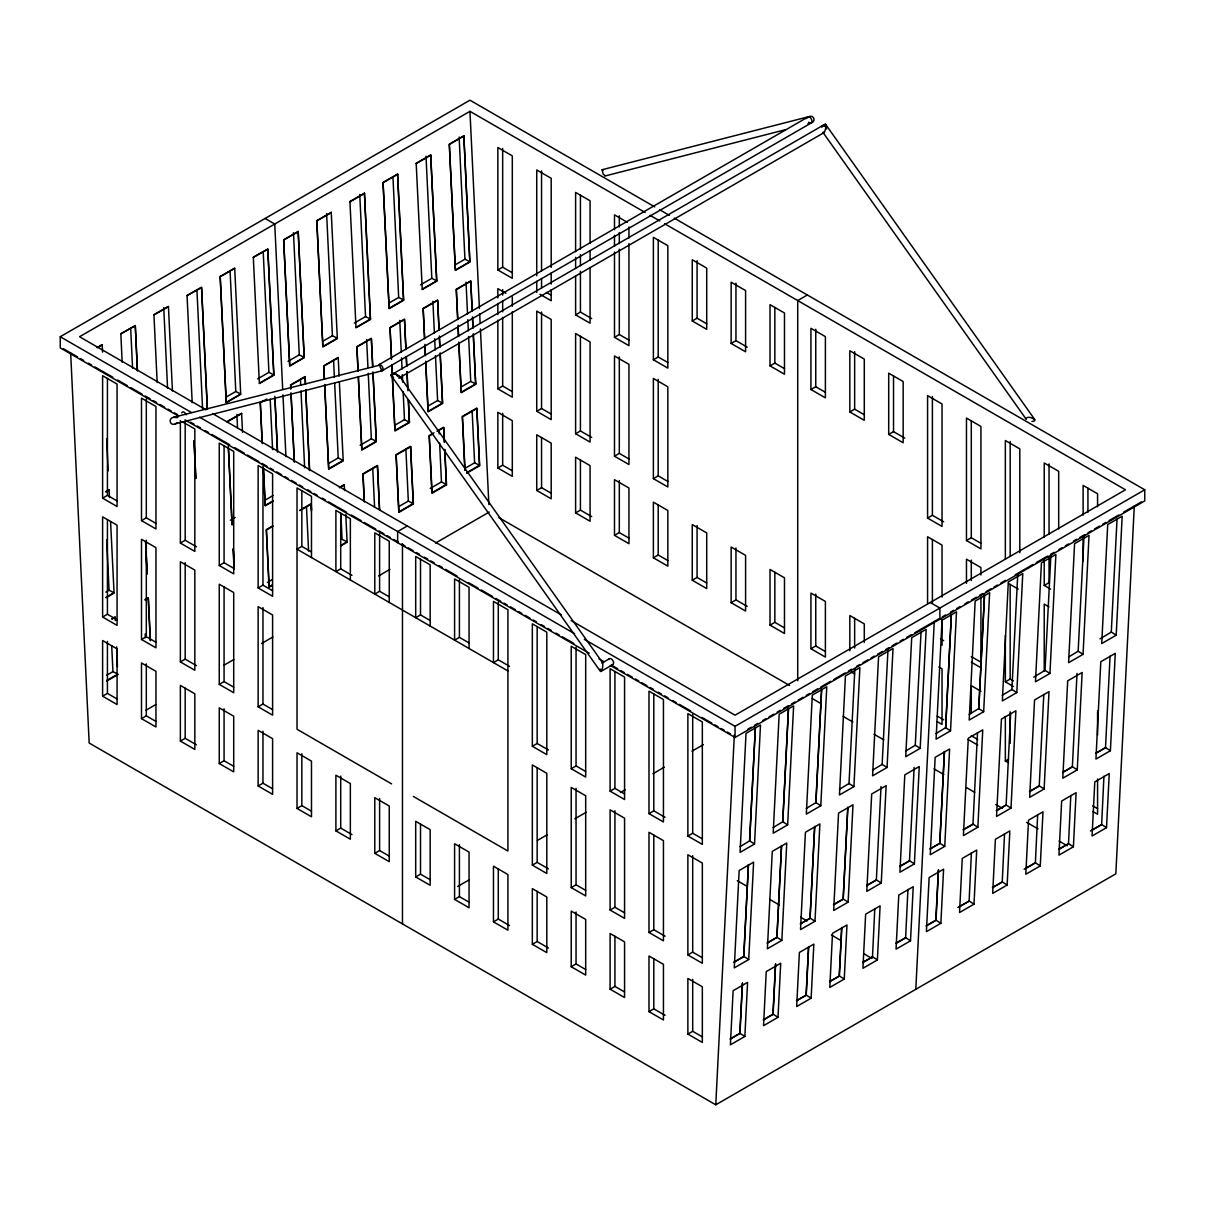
<?xml version="1.0" encoding="UTF-8"?>
<svg xmlns="http://www.w3.org/2000/svg" width="1205" height="1205" viewBox="0 0 1205 1205"><rect width="100%" height="100%" fill="white"/><g stroke="black" fill="none" stroke-linecap="round" stroke-linejoin="round"><path stroke-width="1.5" d="M600.105 669.016L600.888 671.486L612.908 664.542M70.658 352.96L89.17 743.033L715.77 1104.804L734.327 735.05M730.335 1038.876L739.975 1033.318L742.506 982.964M734.191 961.952L743.831 956.393L748.441 864.648M749.6 841.165L755.324 727.458M742.37 983.205L739.81 1033.544L730.17 1039.102M748.395 864.934L743.726 956.65L734.086 962.208M739.96 846.738L749.631 840.864L755.384 727.79M744.856 1036.451L747.582 982.361L733.122 990.721L730.396 1044.81L744.856 1036.451L739.975 1033.318M748.727 959.526L753.607 862.178L739.147 870.522L734.267 967.886L748.727 959.526L743.831 956.393M754.526 844.012L760.491 725.018L746.031 733.363L740.066 852.357L754.526 844.012L749.631 840.864M763.473 1019.761L773.113 1014.188L775.628 963.834M767.329 942.822L776.969 937.264L781.578 845.518M782.738 822.036L788.462 708.329M775.493 964.075L772.932 1014.414L763.292 1019.972M781.518 845.805L776.848 937.52L767.208 943.078M773.098 827.609L782.768 821.735L788.507 708.661M777.993 1017.321L780.704 963.232L766.244 971.591L763.533 1025.681L777.993 1017.321L773.113 1014.188M781.849 940.397L786.745 843.048L772.285 851.393L767.389 948.757L781.849 940.397L776.969 937.264M787.648 824.883L793.628 705.889L779.168 714.234L773.188 833.227L787.648 824.883L782.768 821.735M796.595 1000.632L806.235 995.059L808.676 946.573M800.466 923.708L810.106 918.135L814.701 826.389M815.86 802.907L821.599 689.2M808.54 946.799L806.07 995.285L796.43 1000.843M814.655 826.675L809.986 918.391L800.346 923.949M806.22 808.48L815.905 802.62L821.644 689.531M811.131 998.192L813.842 944.117L799.382 952.462L796.671 1006.552L811.131 998.192L806.235 995.059M814.987 921.268L819.882 823.919L805.422 832.263L800.527 929.627L814.987 921.268L810.106 918.135M820.786 805.753L826.766 686.76L812.306 695.104L806.326 814.098L820.786 805.753L815.905 802.62M829.733 981.503L839.373 975.929L841.798 927.443M833.589 904.578L843.229 899.005L847.838 807.26M854.872 668.549L848.998 783.777M841.662 927.684L839.192 976.155L829.552 981.714M847.793 807.546L843.123 899.261L833.483 904.819M844.253 979.078L846.979 924.988L832.519 933.333L829.793 987.422L844.253 979.078L839.373 975.929M848.124 902.138L853.004 804.789L838.544 813.134L833.664 910.498L848.124 902.138L843.229 899.005M853.923 786.624L859.888 667.63L845.428 675.975L839.463 794.969L853.923 786.624L849.028 783.491L839.358 789.35M862.855 962.373L872.495 956.8L874.8 908.555M866.726 885.449L876.366 879.876L881.021 786.549M887.995 649.42L882.135 764.648M877.391 959.948L880.102 905.859L865.642 914.203L862.931 968.293L877.391 959.948L872.495 956.8M881.247 883.024L886.142 785.66L871.682 794.005L866.787 891.369L881.247 883.024L876.366 879.876M887.046 767.495L893.026 648.501L878.566 656.846L872.586 775.839L887.046 767.495L882.165 764.362L872.495 770.221M895.993 943.244L905.633 937.671L907.937 889.426M899.864 866.32L909.504 860.747L914.143 767.419M921.042 632.143L915.258 745.534M910.513 940.819L913.239 886.729L898.779 895.074L896.053 949.163L910.513 940.819L905.633 937.671M914.384 863.895L919.264 766.531L904.804 774.875L899.924 872.239L914.384 863.895L909.504 860.747M920.183 748.365L926.163 629.371L911.703 637.716L905.723 756.71L920.183 748.365L915.303 745.232L905.618 751.092M915.8 989.305L934.267 621.449M926.344 925.726L935.984 920.153L938.514 869.799M930.2 848.787L939.84 843.229L944.449 751.483M945.609 728.001L951.332 614.294M938.379 870.04L935.818 920.379L926.178 925.937M944.404 751.769L939.734 843.485L930.094 849.043M935.969 733.574L945.639 727.7L951.393 614.625M940.864 923.286L943.59 869.197L929.13 877.556L926.404 931.646L940.864 923.286L935.984 920.153M944.735 846.362L949.615 749.013L935.155 757.358L930.275 854.722L944.735 846.362L939.84 843.229M950.534 730.848L956.499 611.854L942.039 620.198L936.074 739.192L950.534 730.848L945.639 727.7M957.87 907.516L969.121 901.024L971.411 852.763M963.337 829.658L972.977 824.1L977.526 732.64M978.746 708.871L984.47 595.165M969.106 714.445L978.776 708.57L984.515 595.496M974.002 904.157L976.713 850.067L962.253 858.427L959.542 912.516L974.002 904.157L969.121 901.024M977.858 827.233L982.753 729.884L968.293 738.228L963.398 835.592L977.858 827.233L972.977 824.1M983.657 711.718L989.636 592.724L975.176 601.069L969.197 720.063L983.657 711.718L978.776 708.57M992.604 887.467L1002.244 881.894L1004.548 833.634M996.475 810.543L1006.115 804.97L1010.664 713.511M1017.743 574.514L1011.869 689.742M1007.139 885.042L1009.85 830.953L995.39 839.298L992.679 893.387L1007.139 885.042L1002.244 881.894M1010.995 808.103L1015.89 710.754L1001.43 719.099L996.535 816.463L1010.995 808.103L1006.115 804.97M1016.794 692.589L1022.774 573.595L1008.314 581.94L1002.334 700.933L1016.794 692.589L1011.914 689.456L1002.229 695.315M1024.13 869.257L1035.381 862.765L1037.671 814.52M1029.597 791.414L1039.237 785.841L1043.801 694.381M1050.88 555.385L1045.006 670.613M1040.261 865.913L1042.988 811.824L1028.528 820.168L1025.801 874.258L1040.261 865.913L1035.381 862.765M1044.133 788.974L1049.013 691.625L1034.553 699.969L1029.673 797.333L1044.133 788.974L1039.237 785.841M1049.932 673.459L1055.896 554.466L1041.436 562.81L1035.472 681.804L1049.932 673.459L1045.036 670.326L1033.754 677.12M1058.864 849.209L1068.504 843.636L1070.808 795.39M1062.735 772.285L1072.375 766.711L1077.029 673.384M1084.003 536.255L1078.144 651.498M1073.399 846.784L1076.11 792.694L1061.65 801.039L1058.939 855.128L1073.399 846.784L1068.504 843.636M1077.255 769.859L1082.15 672.495L1067.69 680.84L1062.795 778.204L1077.255 769.859L1072.375 766.711M1083.054 654.33L1089.034 535.336L1074.574 543.681L1068.594 662.675L1083.054 654.33L1078.174 651.197L1068.504 657.056M1090.389 830.998L1101.641 824.506L1103.946 776.261M1095.872 753.155L1105.512 747.582L1110.061 656.138M1117.05 518.978L1111.266 632.369M1106.521 827.654L1109.248 773.565L1094.788 781.909L1092.061 835.999L1106.521 827.654L1101.641 824.506M1110.392 750.73L1115.273 653.366L1100.813 661.711L1095.932 759.075L1110.392 750.73L1105.512 747.582M1116.191 635.201L1122.171 516.207L1107.711 524.552L1101.732 643.545L1116.191 635.201L1111.311 632.068L1100.029 638.861M1134.297 505.949L1115.83 873.821L715.77 1104.804M604.925 175.448L603.133 174.092L602.123 169.724L808.917 116.644C813.571 114.445 816.327 121.148 811.462 122.85L381.985 370.794L175.418 423.814C169.98 426.48 167.811 418.391 173.505 417.322L380.102 365.025M1025.967 418.722C1027.865 414.475 1040.141 421.163 1031.947 421.449M379.274 364.513L381.789 370.839L382.015 369.468M823.828 126.194L825.561 124.296L1034.899 419.747M824.958 124.22L390.857 375.056L600.316 671.275M399.578 377.677C400.196 374.424 393.658 373.58 391.188 374.665M805.919 118.602L808.917 116.644M601.867 663.172L609.504 658.638M600.888 671.486L602.666 667.54L602.801 663.021L399.653 376.322M177.527 422.594L175.418 423.814M178.506 416.147L60.25 347.868L60.25 336.737L469.95 100.196L654.752 206.899M645.187 212.502L469.95 111.327L79.53 336.737L206.085 409.805M97.289 347.371L102.184 344.615L102.546 352.131M122.157 362.253L120.846 333.845L135.306 325.486L137.46 370.583M172.436 391.007L168.444 306.356L153.924 314.671L157.177 382.482M187.046 295.541L201.581 287.242L207.365 409.369L201.521 287.528L187.046 295.541L192.197 402.726M220.184 276.427L234.704 268.113L240.714 394.336L226.254 402.681L220.184 276.427L226.224 402.35L240.684 394.005L235.803 391.505L226.163 397.063M253.306 257.298L267.841 248.983L273.851 375.207L259.391 383.551L253.306 257.298L267.781 249.269L273.821 374.875L259.361 383.22M298.192 231.45L283.657 239.765L289.742 366.034L304.202 357.689L298.192 231.45L304.157 357.343L289.697 365.702L283.672 240.096L298.132 231.737M331.315 212.321L316.795 220.636L322.865 346.904L337.325 338.56L331.255 212.291M364.452 193.192L349.932 201.506L356.002 327.775L370.462 319.43L364.452 193.192L370.432 319.099L355.972 327.444M397.59 174.077L383.054 182.392L389.14 308.646L403.6 300.301L397.59 174.077L403.555 299.97L389.095 308.314L383.07 182.708L397.53 174.364M430.712 154.948L416.192 163.262L422.262 289.516L436.722 281.172L430.712 154.948L436.692 280.84L422.232 289.185M463.85 135.819L449.314 144.133L455.4 270.387L469.86 262.042L463.85 135.819L469.83 261.711L455.37 270.056L449.329 144.449L463.789 136.105M97.304 347.688L102.124 344.901M153.939 315.002L168.399 306.657M220.199 276.743L234.659 268.399M331.27 212.622L316.81 220.967L322.835 346.573L337.295 338.228L332.414 335.713L322.774 341.286M349.947 201.838L364.407 193.493M416.207 163.579L430.667 155.234M257.689 378.867L268.926 372.375L273.821 374.875M288.025 361.334L299.277 354.842L304.157 357.343M354.3 323.091L365.537 316.584L370.432 319.099M389.034 303.027L398.674 297.454L403.555 299.97M420.56 284.832L431.812 278.34L436.692 280.84M455.294 264.769L464.934 259.211L469.83 261.711M105.859 491.58L109.068 489.727L109.474 497.56M227.127 421.569L241.587 413.21L242.536 432.294M263.473 400.572L260.265 402.44L262.223 443.636M105.904 491.926L109.113 490.074M227.188 421.901L241.648 413.556M266.742 399.066L260.31 402.786L262.208 442.13M338.259 357.78L323.799 366.124L324.431 379.244M102.606 498.162L117.066 506.507L117.066 384.064L102.606 375.719L102.606 498.162L107.426 495.376L117.066 500.949M497.846 269.965L512.306 278.325L512.306 155.882L497.846 147.522L497.846 269.965L502.666 267.194L512.306 272.752M379.033 364.648L808.013 116.975M141.497 520.605L155.957 528.95L155.957 406.507L141.497 398.162L141.497 520.605L146.317 517.819L155.957 523.392M398.81 378.114L824.536 132.324M180.373 420.605L180.373 543.063L185.193 540.277L196.445 546.769M575.613 275.915L575.613 314.867L580.433 312.08L591.685 318.572M105.859 592.092L109.068 590.224L113.948 592.74L105.919 597.364M230.351 520.214L235.171 517.427M265.085 500.15L273.128 495.511M328.573 463.503L338.213 457.93L343.094 460.446L328.634 468.79L324.642 384.516M360.099 445.308L371.336 438.801L376.231 441.316L372.932 372.014M394.833 425.245L404.473 419.686L409.354 422.187L408.299 399.714M427.971 406.115L437.611 400.557L442.491 403.057L440.187 354.36M461.093 386.986L470.733 381.428L475.629 383.928L473.309 335.231M273.189 500.798L265.16 505.437L263.383 467.977M376.231 441.316L361.771 449.661L358.307 376.623M409.354 422.187L394.894 430.531L391.791 364.979M442.491 403.057L428.031 411.402L425.726 362.705M475.629 383.928L461.169 392.273L458.849 343.576M106.04 597.755L114.068 593.116L110.574 521.569M273.309 501.19L265.266 505.829L263.473 468.353M102.606 617.035L117.066 625.38L117.066 525.199L102.606 516.855L102.606 617.035L107.426 614.249L117.066 619.807M497.846 320.199L497.846 388.838L502.666 386.052L512.306 391.625M111.884 618.752L115.108 616.9L115.273 620.59M145.022 599.623L148.23 597.77L150.248 640.217M272.722 525.892L266.305 529.598L269.016 586.82L272.225 584.967M299.864 510.227L311.116 503.735L311.462 511.116M339.418 487.377L344.238 484.606L344.645 490.54M433.996 432.776L429.176 435.562L431.887 492.785L446.347 484.44L444.69 449.36M437.204 430.923L443.636 427.218L444.344 441.979M112.02 619.144L115.228 617.291M145.157 600.015L148.366 598.162L150.414 640.638M272.857 526.284L266.441 529.989L269.182 587.242L272.405 585.389M300 510.619L311.236 504.127L311.508 509.67M339.554 487.784L344.374 484.997M432.52 434.101L429.311 435.954L432.068 493.207L446.528 484.862L444.841 449.766M437.34 431.315L443.771 427.609L444.479 442.386M219.25 565.507L233.71 573.851L233.71 451.408L219.25 443.063L219.25 565.507L224.07 562.72L233.71 568.293M614.49 251.981L614.49 337.31L619.31 334.538L628.95 340.096M311.477 551.965L301.837 546.392L297.017 549.179L507.923 670.944M692.257 320.982L706.717 329.342L706.717 268.113L692.257 259.768L692.257 320.982L697.077 318.21L706.717 323.768M141.497 639.478L155.957 647.823L155.957 547.642L141.497 539.298L141.497 639.478L146.317 636.692L155.957 642.265M536.737 411.282L551.197 419.641L551.197 319.461L536.737 311.101L536.737 411.282L541.557 408.51L551.197 414.068M106.507 675.327L112.939 671.622L117.819 674.122L106.567 680.614M267.344 582.467L272.164 579.68M398.689 506.627L408.329 501.069L413.225 503.57L410.498 446.347L396.038 454.692L398.765 511.914L413.225 503.57M430.215 488.432L441.467 481.94L446.347 484.44M464.964 468.368L474.604 462.81L479.485 465.311L476.773 408.088L462.313 416.433L464.844 469.965M258.141 587.95L272.601 596.294L272.601 473.851L258.141 465.507L258.141 587.95L262.961 585.163L272.601 590.736M653.381 359.768L667.841 368.112L667.841 245.669L653.381 237.325L653.381 359.768L658.201 356.981L667.841 362.539M340.533 545.534L346.965 541.828L342.069 539.328L340.849 513.481M466.636 472.737L479.485 465.311M106.748 681.021L117.985 674.529M340.699 545.955L347.13 542.235L345.79 514.535M466.802 473.143L479.65 465.733L476.909 408.48L462.449 416.825L465.025 470.387M102.606 696.189L117.066 704.533L117.066 648.877L102.606 640.533L102.606 696.189L107.426 693.402L117.066 698.975M497.846 467.992L512.306 476.352L512.306 420.681L497.846 412.336L497.846 467.992L502.666 465.22L512.306 470.778M407.29 525.967L397.65 531.541L397.65 542.672L398.478 542.19L393.598 539.388M797.71 300.557L807.35 294.999M351.965 575.342L340.714 568.85L335.894 571.622L335.894 510.408L350.354 518.752L350.354 579.982M731.134 343.44L745.594 351.785L745.594 290.556L731.134 282.211L731.134 343.44L735.954 340.654L747.205 347.145M180.373 661.922L194.833 670.281L194.833 570.086L180.373 561.741L180.373 661.922L185.193 659.15L196.445 665.642M575.613 433.74L590.073 442.084L590.073 341.904L575.613 333.559L575.613 433.74L580.433 430.953L591.685 437.445M145.986 710.227L155.746 704.594M224.07 665.145L233.83 659.512M261.485 643.545L272.872 636.978M378.611 575.93L389.998 569.347M435.547 543.048L489.23 512.065M141.497 718.632L155.957 726.976L155.957 671.321L141.497 662.976L141.497 718.632L146.317 715.845L155.957 721.418M536.737 490.45L551.197 498.795L551.197 443.139L536.737 434.794L536.737 490.45L541.557 487.663L551.197 493.222M389.245 596.852L379.605 591.293L374.785 594.08L374.785 532.851L389.245 541.196L389.245 602.425M770.025 365.883L784.485 374.228L784.485 313.014L770.025 304.669L770.025 365.883L774.845 363.097L784.485 368.67M219.25 684.38L233.71 692.724L233.71 592.544L219.25 584.199L219.25 684.38L224.07 681.593L233.71 687.151M614.49 456.183L628.95 464.527L628.95 364.347L614.49 356.002L614.49 456.183L619.31 453.396L628.95 458.969M180.373 741.075L194.833 749.435L194.833 693.779L180.373 685.419L180.373 741.075L185.193 738.304L196.445 744.795M575.613 512.893L590.073 521.238L590.073 465.582L575.613 457.237L575.613 512.893L580.433 510.107L591.685 516.599M258.141 706.823L272.601 715.168L272.601 614.987L258.141 606.642L258.141 706.823L262.961 704.036L272.601 709.609M653.381 478.626L667.841 486.986L667.841 386.805L653.381 378.445L653.381 478.626L658.201 475.855L667.841 481.413M430.155 620.485L420.515 614.912L415.695 617.698L415.695 556.484L430.155 564.829L430.155 626.043M810.935 389.516L825.395 397.861L825.395 336.632L810.935 328.287L810.935 389.516L815.755 386.73L825.395 392.288M219.25 763.533L233.71 771.878L233.71 716.222L219.25 707.877L219.25 763.533L224.07 760.747L233.71 766.32M614.49 535.336L628.95 543.696L628.95 488.025L614.49 479.68L614.49 535.336L619.31 532.565L628.95 538.123M469.046 642.928L459.406 637.37L454.586 640.156L454.586 578.927L469.046 587.272L469.046 648.501M849.826 411.959L864.286 420.304L864.286 359.09L849.826 350.73L849.826 411.959L854.646 409.173L864.286 414.746M258.141 785.976L272.601 794.321L272.601 738.665L258.141 730.32L258.141 785.976L262.961 783.19L272.601 788.763M653.381 557.794L667.841 566.139L667.841 510.483L653.381 502.139L653.381 557.794L658.201 555.008L667.841 560.566M509.534 666.305L498.283 659.813L493.463 662.599L493.463 601.37L507.923 609.73L507.923 851.031L413.345 796.43M888.703 434.402L903.163 442.762L903.163 381.533L888.703 373.189L888.703 434.402L893.523 431.631L904.774 438.123M297.017 808.419L311.477 816.779L311.477 761.123L297.017 752.764L297.017 808.419L301.837 805.648L311.477 811.206M692.257 580.238L706.717 588.582L706.717 532.926L692.257 524.582L692.257 580.238L697.077 577.451L706.717 583.024M335.894 830.878L350.354 839.222L350.354 783.566L335.894 775.222L335.894 830.878L340.714 828.091L351.965 834.583M731.134 602.681L745.594 611.025L745.594 555.369L731.134 547.025L731.134 602.681L735.954 599.894L747.205 606.401M532.339 746.272L546.799 754.616L546.799 632.173L532.339 623.829L532.339 746.272L537.159 743.485L548.411 749.977M927.579 518.075L942.039 526.419L942.039 403.976L927.579 395.632L927.579 518.075L932.399 515.288L943.651 521.795M374.785 853.321L389.245 861.665L389.245 806.009L374.785 797.665L374.785 853.321L379.605 850.534L389.245 856.107M770.025 625.139L784.485 633.484L784.485 577.828L770.025 569.468L770.025 625.139L774.845 622.352L784.485 627.91M571.23 768.715L585.69 777.059L585.69 654.616L571.23 646.272L571.23 768.715L576.05 765.928L585.69 771.501M966.47 540.533L980.93 548.878L980.93 426.434L966.47 418.075L966.47 540.533L971.29 537.746L980.93 543.304M415.695 876.954L430.155 885.298L430.155 829.642L415.695 821.298L415.695 876.954L420.515 874.167L430.155 879.725M810.935 648.757L825.395 657.102L825.395 601.446L810.935 593.101L810.935 648.757L815.755 645.97L825.395 651.543M610.107 791.158L624.567 799.517L624.567 677.059L610.107 668.715L610.107 791.158L614.927 788.386L624.567 793.944M457.719 886.458L469.107 879.876M537.43 840.427L547.191 834.794M574.845 818.828L586.233 812.26M620.394 792.529L625.274 789.712M652.929 773.746L664.317 767.178M691.971 751.212L703.359 744.63M584.335 639.313L735.05 726.329L1144.75 489.787L1144.75 500.919L735.05 737.46L610.302 665.446M748.004 729.04L751.242 727.172M754.481 725.289L757.719 723.422M762.584 720.62L765.823 718.752M769.061 716.885L773.911 714.083M777.15 712.2L780.388 710.332M783.627 708.465L788.492 705.663M791.73 703.795L794.969 701.928M798.207 700.06L803.057 697.243M806.296 695.375L809.534 693.508M812.773 691.64L817.638 688.838M820.876 686.971L830.591 681.352M833.83 679.484L845.157 672.947M848.395 671.08L851.634 669.197M856.499 666.395L859.737 664.527M862.976 662.66L867.826 659.858M871.064 657.99L874.303 656.107M877.541 654.24L882.406 651.438M885.645 649.57L888.883 647.703M892.122 645.835L896.972 643.033M900.21 641.15L903.449 639.283M906.687 637.415L911.552 634.613M914.791 632.745L939.072 618.722L939.9 619.189L939.9 608.058L930.26 602.5M942.31 616.855L945.548 614.987M950.414 612.17L953.652 610.302M956.89 608.435L960.129 606.567M964.994 603.765L968.233 601.898M971.471 600.015L976.321 597.213M979.56 595.345L982.798 593.478M986.036 591.61L990.902 588.808M994.14 586.94L997.379 585.058M1000.617 583.19L1005.467 580.388M1015.182 574.785L1033.001 564.497M1036.24 562.63L1047.567 556.077M1050.805 554.21L1054.044 552.342M1058.909 549.54L1062.147 547.673M1065.386 545.805L1068.624 543.922M1073.474 541.12L1076.713 539.253M1079.951 537.385L1084.816 534.583M1088.055 532.715L1091.293 530.848M1094.532 528.965L1099.382 526.163M1102.62 524.296L1105.859 522.428M1109.097 520.56L1118.812 514.942M1123.678 512.14L1141.481 501.867M454.586 899.397L469.046 907.742L469.046 852.086L454.586 843.741L454.586 899.397L459.406 896.61L469.046 902.184M532.339 865.13L546.799 873.489L546.799 773.309L532.339 764.949L532.339 865.13L537.159 862.358L548.411 868.85M648.983 813.616L663.443 821.961L663.443 699.518L648.983 691.173L648.983 813.616L653.803 810.829L665.055 817.321M1044.223 559.451L1044.223 585.419L1049.043 582.633L1049.043 556.665M493.463 921.84L507.923 930.2L507.923 874.544L493.463 866.184L493.463 921.84L498.283 919.069L509.534 925.561M571.23 887.588L585.69 895.933L585.69 795.752L571.23 787.407L571.23 887.588L576.05 884.801L585.69 890.375M687.874 836.059L702.334 844.404L702.334 721.961L687.874 713.616L687.874 836.059L692.694 833.273L702.334 838.846M532.339 944.298L546.799 952.643L546.799 896.987L532.339 888.642L532.339 944.298L537.159 941.512L548.411 948.004M610.107 910.031L624.567 918.376L624.567 818.195L610.107 809.85L610.107 910.031L614.927 907.245L624.567 912.818M1005.347 635.457L1005.347 681.849L1010.167 679.063L1013.375 680.915M571.23 966.741L585.69 975.086L585.69 919.43L571.23 911.085L571.23 966.741L576.05 963.955L585.69 969.528M648.983 932.474L663.443 940.834L663.443 840.653L648.983 832.293L648.983 932.474L653.803 929.703L665.055 936.195M610.107 989.185L624.567 997.544L624.567 941.873L610.107 933.529L610.107 989.185L614.927 986.413L624.567 991.971M1005.347 716.478L1005.347 761.003L1008.555 759.15M687.874 954.932L702.334 963.277L702.334 863.096L687.874 854.752L687.874 954.932L692.694 952.146L702.334 957.719M866.606 885.69L876.246 880.132M899.743 866.561L909.383 861.003M963.217 829.914L972.857 824.356M996.354 810.784L1005.994 805.226M1029.492 791.655L1039.132 786.097M1062.614 772.526L1072.254 766.967M1095.752 753.396L1105.392 747.838M648.983 1011.643L663.443 1019.987L663.443 964.331L648.983 955.987L648.983 1011.643L653.803 1008.856L665.055 1015.348M687.874 1034.086L702.334 1042.43L702.334 986.775L687.874 978.43L687.874 1034.086L692.694 1031.299L702.334 1036.872M862.69 962.584L872.33 957.026M895.827 943.455L905.467 937.897M959.301 906.808L968.941 901.25M992.438 887.678L1002.078 882.12M1025.56 868.549L1035.2 862.991M1058.698 849.42L1068.338 843.862M1091.835 830.29L1101.475 824.732M811.462 122.85L807.952 123.558M604.759 176.066L784.847 129.854M173.505 417.322L177.858 417.593M602.123 169.724L602.982 170.387M393.538 377.466L391.113 376.02M120.786 333.8L135.261 325.787L137.415 370.779M659.632 209.715L669.362 215.334M674.243 218.15L1144.75 489.787M650.052 215.318L659.798 220.937M664.663 223.753L1125.47 489.787L735.05 715.198L571.17 620.59M627.353 222.292L614.49 214.867L614.49 229.718M546.377 292.423L551.197 295.195M539.945 294.276L551.197 300.768L551.197 289.637M575.613 314.867L590.073 323.211L590.073 267.555M614.49 337.31L628.95 345.669L628.95 243.621M1044.223 585.419L1050.655 589.14M505.889 293.297L497.846 288.658L497.846 297.936M1008.555 583.521L1018.195 589.079M1049.043 606.898L1044.223 604.112L1044.223 670.899M265.1 218.466L274.74 224.04L282.693 389.305M940.442 638.801L943.651 640.653M971.29 656.62L980.93 662.178M497.846 388.838L512.306 397.183L512.306 311.854M971.29 662.178L980.93 667.751L980.93 597.243M1005.347 681.849L1013.375 686.489M938.831 666.937L942.039 668.79L942.039 724.446L937.219 721.675M980.93 691.248L971.29 685.675L971.29 713.511M937.219 716.101L943.651 719.807M971.29 735.773L977.707 739.478M1092.754 805.889L1097.574 808.676M851.423 672.134L854.646 673.987M968.067 739.478L977.707 745.052M1005.347 761.003L1008.555 762.855M1092.754 811.462L1097.574 814.249L1097.574 778.987M498.975 517.683L789.591 685.479M812.321 698.599L820.439 703.283M843.169 716.403L852.914 722.036M874.017 734.222L883.762 739.84M934.086 768.895L943.831 774.529M966.561 787.648L974.679 792.333M995.782 804.518L1002.274 808.269M1026.63 822.322L1038.002 828.889M1059.105 841.075L1067.223 845.759M212.577 413.556L561.44 614.972M60.25 336.737L191.49 412.517M199.608 417.201L574.589 633.694M63.443 348.772L77.406 356.831M80.509 358.623L83.627 360.416M88.417 363.187L91.67 365.055M94.909 366.938L112.773 377.24M117.638 380.057L127.384 385.675M130.622 387.558L141.994 394.11M145.233 395.993L150.098 398.795M153.351 400.678L156.605 402.545M159.843 404.428L164.708 407.23M167.962 409.113L171.2 410.98M174.454 412.863L177.707 414.731M190.691 422.232L193.93 424.1M197.183 425.983L200.422 427.85M205.302 430.667L208.54 432.535M211.794 434.418L229.643 444.72M234.523 447.537L244.254 453.155M247.507 455.038L258.864 461.59M262.118 463.473L266.983 466.275M270.236 468.158L273.475 470.025M276.728 471.908L281.593 474.71M284.847 476.593L288.085 478.46M291.339 480.343L296.204 483.145M299.443 485.028L302.696 486.895M307.561 489.712L310.815 491.58M314.053 493.463L317.307 495.33M322.172 498.147L325.425 500.015M328.664 501.898L346.528 512.2M351.393 515.017L361.139 520.635M364.377 522.518L375.749 529.07M378.988 530.953L383.868 533.755M387.106 535.638L390.36 537.505M401.717 544.073L404.97 545.94M408.209 547.823L413.089 550.625M416.327 552.508L419.581 554.375M424.446 557.192L427.685 559.06M430.938 560.943L434.192 562.81M439.057 565.627L442.295 567.495M445.549 569.378L456.906 575.93M468.278 582.497L478.008 588.115M481.262 589.983L492.619 596.55M495.873 598.418L500.738 601.235M503.991 603.118L507.23 604.985M510.483 606.853L515.348 609.67M518.602 611.553L521.84 613.42M525.094 615.288L529.959 618.105M533.212 619.988L536.451 621.855M541.316 624.672L544.57 626.54M547.823 628.423L551.062 630.29M555.927 633.107L559.18 634.975M562.434 636.858L573.791 643.41M612.743 665.898L617.623 668.715M620.861 670.598L624.115 672.465M627.353 674.333L632.233 677.15M635.472 679.033L638.725 680.9M641.964 682.768L646.844 685.585M650.082 687.468L653.336 689.335M658.201 692.152L661.455 694.02M664.693 695.903L667.947 697.77M672.812 700.587L676.065 702.455M679.304 704.338L690.676 710.89M702.033 717.457L711.778 723.075M714.881 724.868L717.984 726.66M721.087 728.453L724.19 730.245M727.293 732.038L730.396 733.83M184.998 419.897L589.2 653.261M598.945 658.879L603.81 661.696M181.985 421.539L194.833 428.965L194.833 551.408L180.373 543.063M737.264 880.659L746.995 886.293M769.724 899.412L779.469 905.03M800.572 917.216L807.064 920.966M831.42 935.035L841.165 940.653M863.895 953.788L872.013 958.472M391.595 783.883L297.017 729.266L297.017 487.95L311.477 496.309L311.477 557.523M822.985 132.234C825.289 133.469 826.314 126.405 825.561 124.296M823.166 132.701L1026.178 419.22M108.194 470.854L106.642 438.575M469.95 111.327L479.424 308.375M479.695 313.978L480.147 323.317M480.418 328.935L488.869 504.594M472.224 311.236L470.778 281.262L456.318 289.622L457.764 319.596M472.496 316.87L473.038 328.106M473.309 333.725L475.734 384.305L461.274 392.664L458.849 342.069M472.149 310.89L470.733 280.916L456.273 289.275L457.689 319.235M472.511 318.376L472.963 327.745M459.135 137.069L464.934 259.211M466.034 282.166L467.54 314.008M467.811 319.626L468.338 330.863M468.609 336.481L470.733 381.428M472.149 411.116L474.604 462.81M458.036 325.214L458.578 336.451M458.051 326.721L458.502 336.09M439.087 330.366L437.656 300.391L423.196 308.736L424.627 338.726M439.358 335.999L439.9 347.236M440.171 352.854L442.612 403.434L428.152 411.794L425.711 361.199M439.027 330.019L437.596 300.045L423.136 308.405L424.567 338.364M439.373 337.505L439.825 346.874M426.013 156.198L431.812 278.34M432.896 301.295L434.402 333.137M434.674 338.756L435.201 349.992M435.472 355.611L437.611 400.557M439.012 430.245L439.192 433.936M439.629 443.169L441.467 481.94M424.898 344.344L425.44 355.58M424.913 345.85L425.365 355.219M405.964 349.495L404.519 319.521L390.058 327.865L391.505 357.855M406.326 356.996L406.778 366.365M407.034 371.984L407.938 390.721M408.39 400.09L409.474 422.563L395.014 430.923L391.866 365.341M405.889 349.149L404.473 319.174L390.013 327.534L391.52 359.361M406.251 356.635L406.688 366.004M406.959 371.622L407.757 388.477M392.966 177.21L398.674 297.454M399.759 320.425L401.28 352.252M401.536 357.87L402.078 369.107M402.334 374.725L402.696 382.226M403.133 391.595L404.473 419.686M405.889 449.375L408.329 501.069M372.737 366.757L371.381 338.65L356.921 346.995L358.096 371.351M373.008 372.375L376.337 441.693L361.877 450.037L358.367 376.969M379.635 510.182L377.511 465.868L363.051 474.213L364.377 501.913M372.676 366.395L371.336 338.304L356.876 346.648L358.036 371.004M379.47 509.775L377.376 465.476L362.916 473.821L364.226 501.506M359.753 194.457L365.537 316.584M366.636 339.554L367.962 367.646M368.233 373.264L371.336 438.801M372.752 468.504L374.589 507.275M339.102 376.171L338.213 357.433L323.753 365.778L324.371 378.897M339.358 381.789L343.214 460.822L328.754 469.167L324.702 384.862M326.615 213.586L332.414 335.713M333.589 360.551L334.388 377.406M334.659 383.024L338.213 457.93M305.483 384.41L305.121 376.909L290.661 385.254L290.842 389.004M305.754 390.028L309.625 470.583M305.437 384.049L305.076 376.562L290.616 384.907L290.797 388.658M305.693 389.667L309.519 470.206M293.478 232.716L299.277 354.842M300.452 379.68L300.723 385.299M300.994 390.917L304.639 467.706M306.492 506.763L308.585 551.062M291.023 392.755L294.351 462.072M291.053 394.276L294.261 461.696M282.964 394.909L285.931 456.59M274.861 396.309L277.481 450.64M274.906 397.831L277.481 452.146M263.217 252.116L268.926 372.375M270.191 399.081L272.601 449.646M230.095 271.246L235.803 391.505M236.888 414.46L237.506 427.564M228.438 448.139L232.143 524.958M233.303 549.119L234.192 567.585M228.287 445.91L232.023 524.567M233.168 548.727L234.132 569.031M196.957 290.375L202.576 408.751M194.05 441.03L195.858 478.506M194.005 440.699L195.782 478.144M163.744 307.621L167.57 388.417M145.669 542.145L147.206 573.987M145.579 541.768L147.085 573.61M130.697 328.619L132.565 368.082M145.187 634.026L145.368 637.716M116.659 646.829L117.472 666.726M106.673 539.659L109.068 590.224M111.704 645.775L112.939 671.622M1097.574 506.763L1097.574 493.779L1083.114 485.419L1083.114 515.107M1097.574 710.965L1097.574 735.08M1087.934 488.206L1087.934 512.321M1083.114 537.37L1083.114 561.485M1058.683 528.844L1058.683 471.321L1044.223 462.976L1044.223 537.189M1049.043 463.91L1049.043 534.402M1019.807 552.764L1019.807 448.878L1005.347 440.533L1005.347 559.271M1010.167 441.452L1010.167 556.484M1010.167 584.44L1010.167 679.063M1010.167 711.839L1010.167 743.38M980.93 574.981L980.93 567.555L966.47 559.21L966.47 583.325M971.29 420.861L971.29 537.746M971.29 560.144L971.29 580.554M942.039 597.062L942.039 545.112L927.579 536.767L927.579 603.554M942.039 619.325L942.039 645.293M932.399 396.565L932.399 515.288M932.399 539.554L932.399 602.62M893.523 375.975L893.523 431.631M864.286 642.446L864.286 623.904L849.826 615.544L849.826 650.805M854.646 351.664L854.646 409.173M854.646 618.331L854.646 648.019M815.755 329.221L815.755 386.73M815.755 594.035L815.755 645.97M797.71 301.747L797.71 680.78M774.845 307.441L774.845 363.097M774.845 572.255L774.845 622.352M735.954 283.145L735.954 340.654M735.954 547.959L735.954 599.894M735.05 726.329L735.05 737.46M697.077 260.687L697.077 318.21M697.077 525.5L697.077 577.451M692.694 714.535L692.694 833.273M692.694 855.671L692.694 952.146M692.694 979.349L692.694 1031.299M658.201 240.096L658.201 356.981M658.201 379.379L658.201 475.855M658.201 504.91L658.201 555.008M653.803 693.944L653.803 810.829M653.803 835.08L653.803 929.703M653.803 958.758L653.803 1008.856M628.95 226.932L628.95 238.063M619.31 215.8L619.31 226.932M619.31 232.49L619.31 243.621M619.31 249.194L619.31 334.538M619.31 356.936L619.31 453.396M619.31 480.614L619.31 532.565M614.927 671.501L614.927 788.386M614.927 810.784L614.927 907.245M614.927 936.315L614.927 986.413M614.49 235.276L614.49 246.407M590.073 243.44L590.073 200.768L575.613 192.423L575.613 251.785M590.073 250.866L590.073 260.144M580.433 195.21L580.433 249.013M580.433 254.571L580.433 265.703M580.433 271.276L580.433 312.08M580.433 336.331L580.433 430.953M580.433 460.024L580.433 510.107M576.05 647.206L576.05 765.928M576.05 788.326L576.05 884.801M576.05 912.004L576.05 963.955M575.613 257.358L575.613 268.489M551.197 267.374L551.197 178.325L536.737 169.98L536.737 275.719M551.197 272.933L551.197 284.064M541.557 170.899L541.557 271.08M541.557 278.506L541.557 287.784M541.557 312.035L541.557 408.51M541.557 437.566L541.557 487.663M537.159 626.6L537.159 743.485M537.159 767.736L537.159 862.358M537.159 891.414L537.159 941.512M536.737 281.292L536.737 292.423M512.306 297.002L512.306 306.281M502.666 148.456L502.666 267.194M502.666 289.592L502.666 295.15M502.666 300.723L502.666 311.854M502.666 317.412L502.666 386.052M502.666 413.27L502.666 465.22M498.283 602.304L498.283 659.813M498.283 868.971L498.283 919.069M497.846 303.494L497.846 314.625M459.406 579.861L459.406 637.37M459.406 844.675L459.406 896.61M420.515 559.256L420.515 614.912M420.515 824.069L420.515 874.167M402.47 543.982L402.47 923.919M379.605 533.785L379.605 591.293M379.605 798.599L379.605 850.534M340.714 513.179L340.714 568.85M340.714 776.14L340.714 828.091M301.837 490.736L301.837 546.392M301.837 753.697L301.837 805.648M262.961 466.44L262.961 585.163M262.961 607.561L262.961 704.036M262.961 731.254L262.961 783.19M224.07 445.85L224.07 562.72M224.07 586.971L224.07 681.593M224.07 708.796L224.07 760.747M185.193 421.539L185.193 540.277M185.193 562.675L185.193 659.15M185.193 688.206L185.193 738.304M146.317 399.096L146.317 517.819M146.317 540.217L146.317 636.692M146.317 663.91L146.317 715.845M107.426 378.506L107.426 495.376M107.426 519.626L107.426 614.249M107.426 641.452L107.426 693.402M393.026 374.243A3.404 1.973 60 0 1 395.24 373.309A3.404 1.973 60 0 1 397.68 376.623M378.34 365.461A3.404 1.973 60 0 1 382.437 366.847A3.404 1.973 60 0 1 381.126 370.658M608.871 659.527A3.404 1.973 60 0 1 612.908 660.611A3.404 1.973 60 0 1 611.824 664.633M821.961 127.278A3.404 1.973 60 0 1 823.919 125.501A3.404 1.973 60 0 1 826.66 128.95M181.774 412.938A3.404 1.973 60 0 1 183.778 412.065A3.404 1.973 60 0 1 186.188 414.821M807.606 117.292A3.404 1.973 60 0 1 810.754 118.195A3.404 1.973 60 0 1 811.824 122.368A3.404 1.973 60 0 1 808.856 122.187M410.634 446.739L396.174 455.083L398.93 512.336L413.39 503.991L410.634 446.739"/></g></svg>
